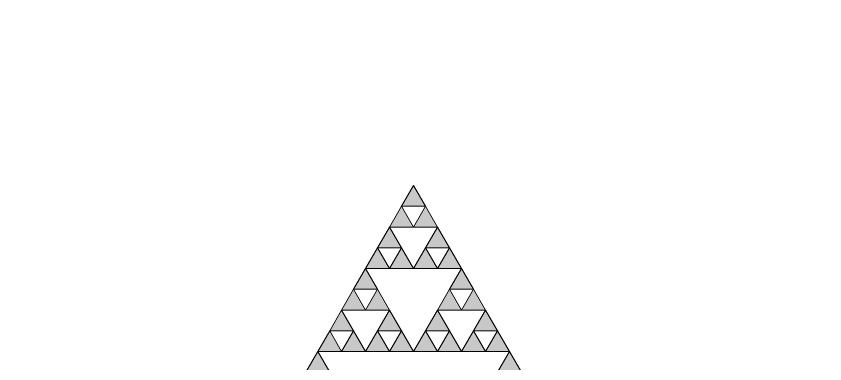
# Model space of a CAD drawing. Header units: inches. Extents: x -89 to 191, y -132 to 299.
# Drawn here: x -55.43 to -21.68, y 248.94 to 263.45 of the extents above; entities that cross this region are included whole.
import ezdxf

# ---------------------------------------------------------------- set-up
doc = ezdxf.new("R2010")
doc.units = ezdxf.units.IN
doc.header["$MEASUREMENT"] = 0
doc.layers.add('Layer 1', color=7, linetype='Continuous')

msp = doc.modelspace()

# ---------------------------------------------------------------- hatches: boundary and pattern name
at = {"layer": 'Layer 1', "true_color": 0xffffff}
h = msp.add_hatch(color=7, dxfattribs=at)
h.dxf.hatch_style = 2
h.paths.add_polyline_path([(-39.347, 255.512), (-38.347, 255.512), (-38.847, 256.378)])
h = msp.add_hatch(color=7, dxfattribs=at)
h.dxf.hatch_style = 2
h.paths.add_polyline_path([(-39.847, 254.646), (-38.847, 254.646), (-39.347, 255.512)])
h = msp.add_hatch(color=7, dxfattribs=at)
h.dxf.hatch_style = 2
h.paths.add_polyline_path([(-38.847, 254.646), (-37.847, 254.646), (-38.347, 255.512)])
h = msp.add_hatch(color=7, dxfattribs=at)
h.dxf.hatch_style = 2
h.paths.add_polyline_path([(-40.347, 253.78), (-39.347, 253.78), (-39.847, 254.646)])
h = msp.add_hatch(color=7, dxfattribs=at)
h.dxf.hatch_style = 2
h.paths.add_polyline_path([(-38.347, 253.78), (-37.347, 253.78), (-37.847, 254.646)])
h = msp.add_hatch(color=7, dxfattribs=at)
h.dxf.hatch_style = 2
h.paths.add_polyline_path([(-40.847, 252.914), (-39.847, 252.914), (-40.347, 253.78)])
h = msp.add_hatch(color=7, dxfattribs=at)
h.dxf.hatch_style = 2
h.paths.add_polyline_path([(-39.847, 252.914), (-38.847, 252.914), (-39.347, 253.78)])
h = msp.add_hatch(color=7, dxfattribs=at)
h.dxf.hatch_style = 2
h.paths.add_polyline_path([(-38.847, 252.914), (-37.847, 252.914), (-38.347, 253.78)])
h = msp.add_hatch(color=7, dxfattribs=at)
h.dxf.hatch_style = 2
h.paths.add_polyline_path([(-37.847, 252.914), (-36.847, 252.914), (-37.347, 253.78)])
h = msp.add_hatch(color=7, dxfattribs=at)
h.dxf.hatch_style = 2
h.paths.add_polyline_path([(-41.347, 252.048), (-40.347, 252.048), (-40.847, 252.914)])
h = msp.add_hatch(color=7, dxfattribs=at)
h.dxf.hatch_style = 2
h.paths.add_polyline_path([(-37.347, 252.048), (-36.347, 252.048), (-36.847, 252.914)])
h = msp.add_hatch(color=7, dxfattribs=at)
h.dxf.hatch_style = 2
h.paths.add_polyline_path([(-41.847, 251.182), (-40.847, 251.182), (-41.347, 252.048)])
h = msp.add_hatch(color=7, dxfattribs=at)
h.dxf.hatch_style = 2
h.paths.add_polyline_path([(-40.847, 251.182), (-39.847, 251.182), (-40.347, 252.048)])
h = msp.add_hatch(color=7, dxfattribs=at)
h.dxf.hatch_style = 2
h.paths.add_polyline_path([(-37.847, 251.182), (-36.847, 251.182), (-37.347, 252.048)])
h = msp.add_hatch(color=7, dxfattribs=at)
h.dxf.hatch_style = 2
h.paths.add_polyline_path([(-36.847, 251.182), (-35.847, 251.182), (-36.347, 252.048)])
h = msp.add_hatch(color=7, dxfattribs=at)
h.dxf.hatch_style = 2
h.paths.add_polyline_path([(-42.347, 250.316), (-41.347, 250.316), (-41.847, 251.182)])
h = msp.add_hatch(color=7, dxfattribs=at)
h.dxf.hatch_style = 2
h.paths.add_polyline_path([(-40.347, 250.316), (-39.347, 250.316), (-39.847, 251.182)])
h = msp.add_hatch(color=7, dxfattribs=at)
h.dxf.hatch_style = 2
h.paths.add_polyline_path([(-38.347, 250.316), (-37.347, 250.316), (-37.847, 251.182)])
h = msp.add_hatch(color=7, dxfattribs=at)
h.dxf.hatch_style = 2
h.paths.add_polyline_path([(-36.347, 250.316), (-35.347, 250.316), (-35.847, 251.182)])
h = msp.add_hatch(color=7, dxfattribs=at)
h.dxf.hatch_style = 2
h.paths.add_polyline_path([(-42.847, 249.45), (-41.847, 249.45), (-42.347, 250.316)])
h = msp.add_hatch(color=7, dxfattribs=at)
h.dxf.hatch_style = 2
h.paths.add_polyline_path([(-41.847, 249.45), (-40.847, 249.45), (-41.347, 250.316)])
h = msp.add_hatch(color=7, dxfattribs=at)
h.dxf.hatch_style = 2
h.paths.add_polyline_path([(-40.847, 249.45), (-39.847, 249.45), (-40.347, 250.316)])
h = msp.add_hatch(color=7, dxfattribs=at)
h.dxf.hatch_style = 2
h.paths.add_polyline_path([(-39.847, 249.45), (-38.847, 249.45), (-39.347, 250.316)])
h = msp.add_hatch(color=7, dxfattribs=at)
h.dxf.hatch_style = 2
h.paths.add_polyline_path([(-38.847, 249.45), (-37.847, 249.45), (-38.347, 250.316)])
h = msp.add_hatch(color=7, dxfattribs=at)
h.dxf.hatch_style = 2
h.paths.add_polyline_path([(-37.847, 249.45), (-36.847, 249.45), (-37.347, 250.316)])
h = msp.add_hatch(color=7, dxfattribs=at)
h.dxf.hatch_style = 2
h.paths.add_polyline_path([(-36.847, 249.45), (-35.847, 249.45), (-36.347, 250.316)])
h = msp.add_hatch(color=7, dxfattribs=at)
h.dxf.hatch_style = 2
h.paths.add_polyline_path([(-35.847, 249.45), (-34.847, 249.45), (-35.347, 250.316)])
h = msp.add_hatch(color=7, dxfattribs=at)
h.dxf.hatch_style = 2
h.paths.add_polyline_path([(-43.347, 248.584), (-42.347, 248.584), (-42.847, 249.45)])
h = msp.add_hatch(color=7, dxfattribs=at)
h.dxf.hatch_style = 2
h.paths.add_polyline_path([(-35.347, 248.584), (-34.347, 248.584), (-34.847, 249.45)])

# ---------------------------------------------------------------- linework, layer by layer
at = {"layer": 'Layer 1', "lineweight": 0}
for points in [[(-39.347, 255.512), (-38.347, 255.512), (-38.847, 256.378), (-39.347, 255.512)], [(-39.847, 254.646), (-38.847, 254.646), (-39.347, 255.512), (-39.847, 254.646)], [(-38.847, 254.646), (-37.847, 254.646), (-38.347, 255.512), (-38.847, 254.646)], [(-40.347, 253.78), (-39.347, 253.78), (-39.847, 254.646), (-40.347, 253.78)], [(-38.347, 253.78), (-37.347, 253.78), (-37.847, 254.646), (-38.347, 253.78)], [(-40.847, 252.914), (-39.847, 252.914), (-40.347, 253.78), (-40.847, 252.914)], [(-39.847, 252.914), (-38.847, 252.914), (-39.347, 253.78), (-39.847, 252.914)], [(-38.847, 252.914), (-37.847, 252.914), (-38.347, 253.78), (-38.847, 252.914)], [(-37.847, 252.914), (-36.847, 252.914), (-37.347, 253.78), (-37.847, 252.914)], [(-41.347, 252.048), (-40.347, 252.048), (-40.847, 252.914), (-41.347, 252.048)], [(-37.347, 252.048), (-36.347, 252.048), (-36.847, 252.914), (-37.347, 252.048)], [(-41.847, 251.182), (-40.847, 251.182), (-41.347, 252.048), (-41.847, 251.182)], [(-40.847, 251.182), (-39.847, 251.182), (-40.347, 252.048), (-40.847, 251.182)], [(-37.847, 251.182), (-36.847, 251.182), (-37.347, 252.048), (-37.847, 251.182)], [(-36.847, 251.182), (-35.847, 251.182), (-36.347, 252.048), (-36.847, 251.182)], [(-42.347, 250.316), (-41.347, 250.316), (-41.847, 251.182), (-42.347, 250.316)], [(-40.347, 250.316), (-39.347, 250.316), (-39.847, 251.182), (-40.347, 250.316)], [(-38.347, 250.316), (-37.347, 250.316), (-37.847, 251.182), (-38.347, 250.316)], [(-36.347, 250.316), (-35.347, 250.316), (-35.847, 251.182), (-36.347, 250.316)], [(-42.847, 249.45), (-41.847, 249.45), (-42.347, 250.316), (-42.847, 249.45)], [(-41.847, 249.45), (-40.847, 249.45), (-41.347, 250.316), (-41.847, 249.45)], [(-40.847, 249.45), (-39.847, 249.45), (-40.347, 250.316), (-40.847, 249.45)], [(-39.847, 249.45), (-38.847, 249.45), (-39.347, 250.316), (-39.847, 249.45)], [(-38.847, 249.45), (-37.847, 249.45), (-38.347, 250.316), (-38.847, 249.45)], [(-37.847, 249.45), (-36.847, 249.45), (-37.347, 250.316), (-37.847, 249.45)], [(-36.847, 249.45), (-35.847, 249.45), (-36.347, 250.316), (-36.847, 249.45)], [(-35.847, 249.45), (-34.847, 249.45), (-35.347, 250.316), (-35.847, 249.45)], [(-43.347, 248.584), (-42.347, 248.584), (-42.847, 249.45), (-43.347, 248.584)], [(-35.347, 248.584), (-34.347, 248.584), (-34.847, 249.45), (-35.347, 248.584)]]:
    msp.add_lwpolyline(points, dxfattribs=at)
at = {"layer": 'Layer 1', "color": 7, "lineweight": 13, "true_color": 0xffffff}
msp.add_open_spline([(-88.847, 248.665), (-88.847, 276.279), (-66.462, 298.665), (-38.847, 298.665), (-11.233, 298.665), (11.153, 276.279), (11.153, 248.665), (11.153, 248.665), (11.153, -1.335), (11.153, -1.335), (11.153, -1.335), (-23.239, -1.335), (-23.239, -1.335), (-23.239, -1.335), (-23.239, -4.51), (-23.239, -4.51), (-23.239, -4.51), (-54.456, -4.51), (-54.456, -4.51), (-54.456, -4.51), (-54.456, -1.335), (-54.456, -1.335), (-54.456, -1.335), (-88.847, -1.335), (-88.847, -1.335), (-88.847, -1.335), (-88.847, 248.665), (-88.847, 248.665)], degree=3, knots=[0, 0, 0, 0, 1, 1, 1, 2, 2, 2, 3, 3, 3, 4, 4, 4, 5, 5, 5, 6, 6, 6, 7, 7, 7, 8, 8, 8, 9, 9, 9, 9], dxfattribs=at)

doc.saveas('drawing.dxf')
